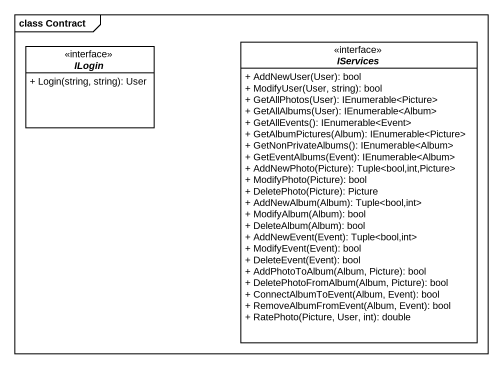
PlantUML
@startuml
mainframe class Contract
hide circle
hide empty members
skinparam classAttributeIconSize 0
interface ILogin {
  + Login(string, string): User
}
interface IServices {
  + AddNewUser(User): bool
  + ModifyUser(User, string): bool
  + GetAllPhotos(User): IEnumerable<Picture>
  + GetAllAlbums(User): IEnumerable<Album>
  + GetAllEvents(): IEnumerable<Event>
  + GetAlbumPictures(Album): IEnumerable<Picture>
  + GetNonPrivateAlbums(): IEnumerable<Album>
  + GetEventAlbums(Event): IEnumerable<Album>
  + AddNewPhoto(Picture): Tuple<bool,int,Picture>
  + ModifyPhoto(Picture): bool
  + DeletePhoto(Picture): Picture
  + AddNewAlbum(Album): Tuple<bool,int>
  + ModifyAlbum(Album): bool
  + DeleteAlbum(Album): bool
  + AddNewEvent(Event): Tuple<bool,int>
  + ModifyEvent(Event): bool
  + DeleteEvent(Event): bool
  + AddPhotoToAlbum(Album, Picture): bool
  + DeletePhotoFromAlbum(Album, Picture): bool
  + ConnectAlbumToEvent(Album, Event): bool
  + RemoveAlbumFromEvent(Album, Event): bool
  + RatePhoto(Picture, User, int): double
}
@enduml
